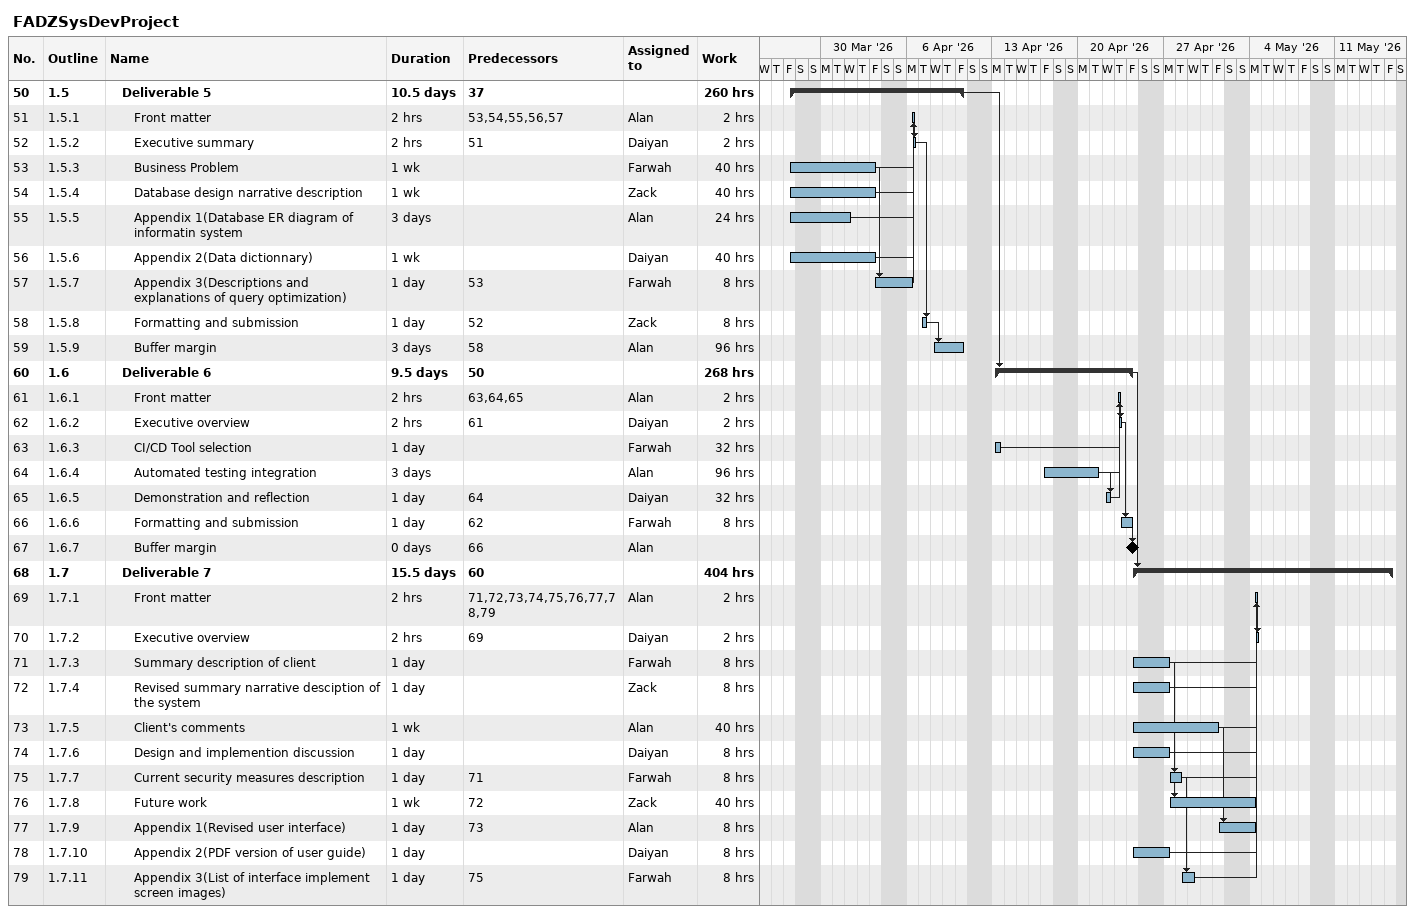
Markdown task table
FADZSysDevProject

| ID | WBS | Task | Duration | Start | Finish | Predecessors | Resources | Work (h) |
|---|---|---|---|---|---|---|---|---|
| 50 | 1.5 | **Deliverable 5** | 10.5d | 2026-03-27 | 2026-04-10 | 37 |  | 260 |
| 51 | 1.5.1 | Front matter | 2h | 2026-04-06 | 2026-04-06 | 53, 54, 55, 56, 57 | Alan | 2 |
| 52 | 1.5.2 | Executive summary | 2h | 2026-04-06 | 2026-04-06 | 51 | Daiyan | 2 |
| 53 | 1.5.3 | Business Problem | 1w | 2026-03-27 | 2026-04-03 |  | Farwah | 40 |
| 54 | 1.5.4 | Database design narrative description | 1w | 2026-03-27 | 2026-04-03 |  | Zack | 40 |
| 55 | 1.5.5 | Appendix 1(Database ER diagram of informatin system | 3d | 2026-03-27 | 2026-04-01 |  | Alan | 24 |
| 56 | 1.5.6 | Appendix 2(Data dictionnary) | 1w | 2026-03-27 | 2026-04-03 |  | Daiyan | 40 |
| 57 | 1.5.7 | Appendix 3(Descriptions and explanations of query optimization) | 1d | 2026-04-03 | 2026-04-06 | 53 | Farwah | 8 |
| 58 | 1.5.8 | Formatting and submission | 1d | 2026-04-07 | 2026-04-07 | 52 | Zack | 8 |
| 59 | 1.5.9 | Buffer margin | 3d | 2026-04-08 | 2026-04-10 | 58 | Alan | 96 |
| 60 | 1.6 | **Deliverable 6** | 9.5d | 2026-04-13 | 2026-04-24 | 50 |  | 268 |
| 61 | 1.6.1 | Front matter | 2h | 2026-04-23 | 2026-04-23 | 63, 64, 65 | Alan | 2 |
| 62 | 1.6.2 | Executive overview | 2h | 2026-04-23 | 2026-04-23 | 61 | Daiyan | 2 |
| 63 | 1.6.3 | CI/CD Tool selection | 1d | 2026-04-13 | 2026-04-13 |  | Farwah | 32 |
| 64 | 1.6.4 | Automated testing integration | 3d | 2026-04-17 | 2026-04-21 |  | Alan | 96 |
| 65 | 1.6.5 | Demonstration and reflection | 1d | 2026-04-22 | 2026-04-22 | 64 | Daiyan | 32 |
| 66 | 1.6.6 | Formatting and submission | 1d | 2026-04-23 | 2026-04-24 | 62 | Farwah | 8 |
| 67 | 1.6.7 | Buffer margin | 0d | 2026-04-24 | 2026-04-24 | 66 | Alan |  |
| 68 | 1.7 | **Deliverable 7** | 15.5d | 2026-04-24 | 2026-05-15 | 60 |  | 404 |
| 69 | 1.7.1 | Front matter | 2h | 2026-05-04 | 2026-05-04 | 71, 72, 73, 74, 75, 76, 77, 78, 79 | Alan | 2 |
| 70 | 1.7.2 | Executive overview | 2h | 2026-05-04 | 2026-05-04 | 69 | Daiyan | 2 |
| 71 | 1.7.3 | Summary description of client | 1d | 2026-04-24 | 2026-04-27 |  | Farwah | 8 |
| 72 | 1.7.4 | Revised summary narrative desciption of the system | 1d | 2026-04-24 | 2026-04-27 |  | Zack | 8 |
| 73 | 1.7.5 | Client's comments | 1w | 2026-04-24 | 2026-05-01 |  | Alan | 40 |
| 74 | 1.7.6 | Design and implemention discussion | 1d | 2026-04-24 | 2026-04-27 |  | Daiyan | 8 |
| 75 | 1.7.7 | Current security measures description | 1d | 2026-04-27 | 2026-04-28 | 71 | Farwah | 8 |
| 76 | 1.7.8 | Future work | 1w | 2026-04-27 | 2026-05-04 | 72 | Zack | 40 |
| 77 | 1.7.9 | Appendix 1(Revised user interface) | 1d | 2026-05-01 | 2026-05-04 | 73 | Alan | 8 |
| 78 | 1.7.10 | Appendix 2(PDF version of user guide) | 1d | 2026-04-24 | 2026-04-27 |  | Daiyan | 8 |
| 79 | 1.7.11 | Appendix 3(List of interface implement screen images) | 1d | 2026-04-28 | 2026-04-29 | 75 | Farwah | 8 |
